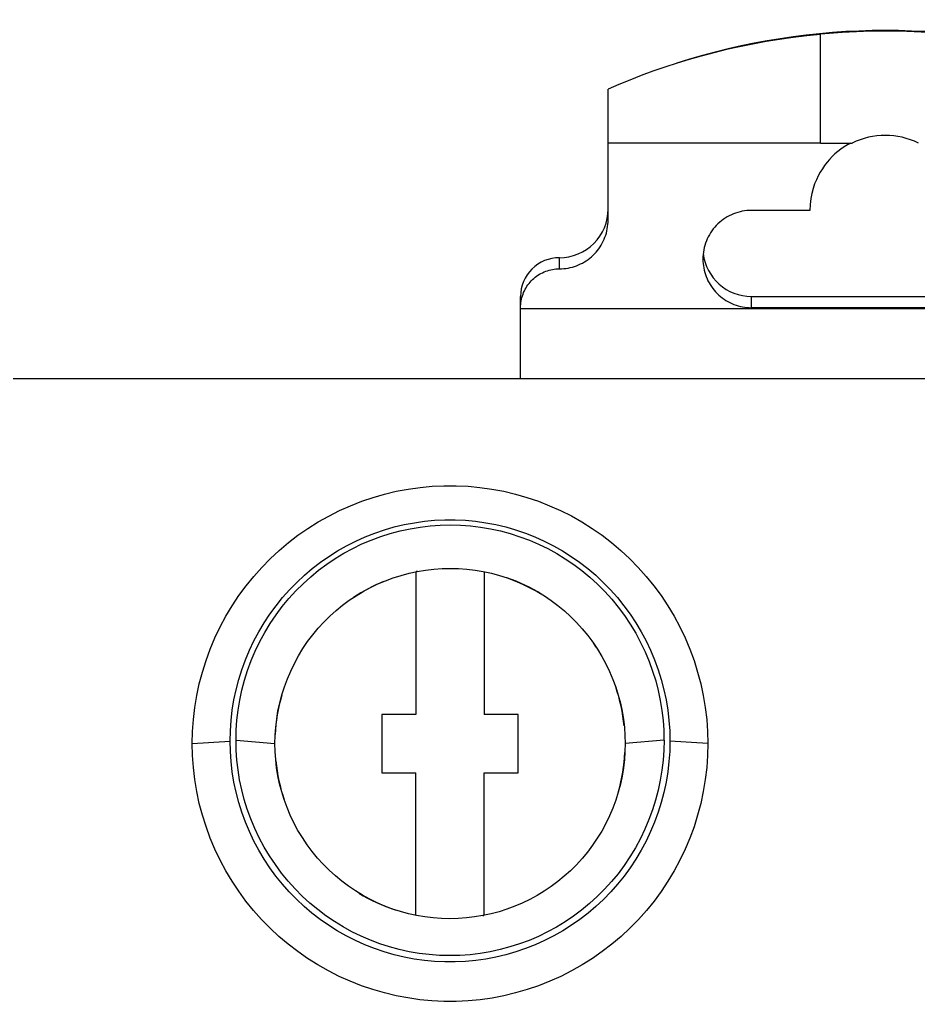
# Model space of a CAD drawing. Header units: millimetres. Extents: x 3609 to 5941, y 2453 to 3731.
# Drawn here: x 5596.36 to 5614.06, y 3422.55 to 3441.87 of the extents above; entities that cross this region are included whole.
import ezdxf

# ---------------------------------------------------------------- set-up
doc = ezdxf.new("R2010")
doc.units = ezdxf.units.MM

msp = doc.modelspace()

# ---------------------------------------------------------------- linework, layer by layer
for p, q in [((5611.594, 3441.521), (5611.327, 3441.482)), ((5611.863, 3441.554), (5611.594, 3441.521)), ((5612.132, 3441.581), (5611.863, 3441.554)), ((5612.558, 3441.62), (5612.132, 3441.586)), ((5612.132, 3441.586), (5612.132, 3441.582)), ((5612.132, 3439.442), (5612.132, 3441.582)), ((5612.984, 3441.64), (5612.558, 3441.62)), ((5613.41, 3441.646), (5612.984, 3441.64)), ((5613.837, 3441.64), (5613.41, 3441.646)), ((5614.263, 3441.62), (5613.837, 3441.64)), ((5610.54, 3441.338), (5610.284, 3441.281)), ((5610.799, 3441.391), (5610.54, 3441.338)), ((5611.062, 3441.439), (5610.799, 3441.391)), ((5611.327, 3441.482), (5611.062, 3441.439)), ((5609.787, 3441.154), (5609.547, 3441.086)), ((5610.033, 3441.219), (5609.787, 3441.154)), ((5610.284, 3441.281), (5610.033, 3441.219)), ((5609.069, 3440.936), (5608.832, 3440.854)), ((5609.311, 3441.015), (5609.069, 3440.936)), ((5609.547, 3441.086), (5609.311, 3441.015)), ((5608.602, 3440.77), (5608.379, 3440.683)), ((5608.832, 3440.854), (5608.602, 3440.77)), ((5608.161, 3440.594), (5607.951, 3440.504)), ((5608.379, 3440.683), (5608.161, 3440.594)), ((5607.951, 3439.442), (5607.951, 3440.504)), ((5607.951, 3437.925), (5607.951, 3439.442)), ((5608.141, 3439.442), (5607.951, 3439.442)), ((5608.334, 3439.442), (5608.141, 3439.442)), ((5608.532, 3439.442), (5608.334, 3439.442)), ((5608.732, 3439.442), (5608.532, 3439.442)), ((5608.936, 3439.442), (5608.732, 3439.442)), ((5609.144, 3439.442), (5608.936, 3439.442)), ((5609.354, 3439.442), (5609.144, 3439.442)), ((5609.568, 3439.442), (5609.354, 3439.442)), ((5609.785, 3439.442), (5609.568, 3439.442)), ((5610.005, 3439.442), (5609.785, 3439.442)), ((5610.228, 3439.442), (5610.005, 3439.442)), ((5610.455, 3439.442), (5610.228, 3439.442)), ((5610.684, 3439.442), (5610.455, 3439.442)), ((5610.917, 3439.442), (5610.684, 3439.442)), ((5611.153, 3439.442), (5610.917, 3439.442)), ((5611.392, 3439.442), (5611.153, 3439.442)), ((5611.635, 3439.442), (5611.392, 3439.442)), ((5611.882, 3439.442), (5611.635, 3439.442)), ((5612.132, 3439.442), (5611.882, 3439.442)), ((5612.132, 3439.442), (5612.758, 3439.442)), ((5612.665, 3439.406), (5612.6, 3439.366)), ((5612.731, 3439.442), (5612.665, 3439.406)), ((5612.42, 3439.227), (5612.365, 3439.175)), ((5612.477, 3439.276), (5612.42, 3439.227)), ((5612.537, 3439.323), (5612.477, 3439.276)), ((5612.6, 3439.366), (5612.537, 3439.323)), ((5612.216, 3439.002), (5612.172, 3438.938)), ((5612.263, 3439.063), (5612.216, 3439.002)), ((5612.313, 3439.12), (5612.263, 3439.063)), ((5612.365, 3439.175), (5612.313, 3439.12)), ((5612.129, 3438.87), (5612.09, 3438.797)), ((5612.172, 3438.938), (5612.129, 3438.87)), ((5612.019, 3438.637), (5611.989, 3438.548)), ((5612.053, 3438.72), (5612.019, 3438.637)), ((5612.09, 3438.797), (5612.053, 3438.72)), ((5611.964, 3438.452), (5611.944, 3438.348)), ((5611.989, 3438.548), (5611.964, 3438.452)), ((5611.93, 3438.236), (5611.926, 3438.117)), ((5611.944, 3438.348), (5611.93, 3438.236)), ((5610.379, 3438.031), (5610.338, 3438.011)), ((5610.42, 3438.049), (5610.379, 3438.031)), ((5610.463, 3438.065), (5610.42, 3438.049)), ((5610.507, 3438.078), (5610.463, 3438.065)), ((5610.551, 3438.09), (5610.507, 3438.078)), ((5610.595, 3438.1), (5610.551, 3438.09)), ((5610.64, 3438.108), (5610.595, 3438.1)), ((5610.685, 3438.113), (5610.64, 3438.108)), ((5610.731, 3438.116), (5610.685, 3438.113)), ((5610.776, 3438.117), (5610.731, 3438.116)), ((5611.926, 3438.117), (5610.776, 3438.117)), ((5607.943, 3437.797), (5607.947, 3437.839)), ((5607.947, 3437.839), (5607.95, 3437.882)), ((5607.95, 3437.882), (5607.951, 3437.925)), ((5610.116, 3437.852), (5610.083, 3437.82)), ((5610.149, 3437.883), (5610.116, 3437.852)), ((5610.184, 3437.912), (5610.149, 3437.883)), ((5610.221, 3437.939), (5610.184, 3437.912)), ((5610.258, 3437.965), (5610.221, 3437.939)), ((5610.297, 3437.989), (5610.258, 3437.965)), ((5610.338, 3438.011), (5610.297, 3437.989)), ((5607.904, 3437.629), (5607.917, 3437.67)), ((5607.917, 3437.67), (5607.927, 3437.712)), ((5607.927, 3437.712), (5607.936, 3437.754)), ((5607.936, 3437.754), (5607.943, 3437.797)), ((5609.971, 3437.676), (5609.947, 3437.637)), ((5609.996, 3437.714), (5609.971, 3437.676)), ((5610.024, 3437.751), (5609.996, 3437.714)), ((5610.053, 3437.786), (5610.024, 3437.751)), ((5610.083, 3437.82), (5610.053, 3437.786)), ((5607.816, 3437.434), (5607.837, 3437.471)), ((5607.837, 3437.471), (5607.856, 3437.509)), ((5607.856, 3437.509), (5607.874, 3437.549)), ((5607.874, 3437.549), (5607.89, 3437.589)), ((5607.89, 3437.589), (5607.904, 3437.629)), ((5609.871, 3437.472), (5609.858, 3437.429)), ((5609.887, 3437.515), (5609.871, 3437.472)), ((5609.905, 3437.557), (5609.887, 3437.515)), ((5609.925, 3437.597), (5609.905, 3437.557)), ((5609.947, 3437.637), (5609.925, 3437.597)), ((5607.656, 3437.233), (5607.686, 3437.263)), ((5607.686, 3437.263), (5607.715, 3437.295)), ((5607.715, 3437.295), (5607.742, 3437.328)), ((5607.742, 3437.328), (5607.768, 3437.362)), ((5607.768, 3437.362), (5607.793, 3437.397)), ((5607.793, 3437.397), (5607.816, 3437.434)), ((5609.829, 3437.295), (5609.823, 3437.249)), ((5609.836, 3437.34), (5609.829, 3437.295)), ((5609.846, 3437.384), (5609.836, 3437.34)), ((5609.858, 3437.429), (5609.846, 3437.384)), ((5606.994, 3436.967), (5606.994, 3437.187)), ((5607.37, 3437.044), (5607.409, 3437.062)), ((5607.409, 3437.062), (5607.448, 3437.081)), ((5607.448, 3437.081), (5607.485, 3437.103)), ((5607.485, 3437.103), (5607.521, 3437.126)), ((5607.521, 3437.126), (5607.557, 3437.15)), ((5607.557, 3437.15), (5607.591, 3437.176)), ((5607.591, 3437.176), (5607.624, 3437.204)), ((5607.624, 3437.204), (5607.656, 3437.233)), ((5609.82, 3437.204), (5609.819, 3437.159)), ((5609.819, 3437.159), (5609.82, 3437.114)), ((5609.823, 3437.249), (5609.82, 3437.204)), ((5609.82, 3437.114), (5609.823, 3437.07)), ((5609.823, 3437.07), (5609.828, 3437.027)), ((5606.601, 3436.859), (5606.63, 3436.876)), ((5606.63, 3436.876), (5606.661, 3436.891)), ((5606.661, 3436.891), (5606.692, 3436.905)), ((5606.692, 3436.905), (5606.724, 3436.918)), ((5606.724, 3436.918), (5606.757, 3436.93)), ((5606.757, 3436.93), (5606.79, 3436.939)), ((5606.79, 3436.939), (5606.823, 3436.948)), ((5606.823, 3436.948), (5606.857, 3436.955)), ((5606.857, 3436.955), (5606.891, 3436.96)), ((5606.891, 3436.96), (5606.925, 3436.964)), ((5606.925, 3436.964), (5606.959, 3436.966)), ((5606.959, 3436.966), (5606.994, 3436.967)), ((5606.994, 3436.967), (5607.037, 3436.968)), ((5607.037, 3436.968), (5607.079, 3436.971)), ((5607.079, 3436.971), (5607.122, 3436.976)), ((5607.122, 3436.976), (5607.165, 3436.982)), ((5607.165, 3436.982), (5607.207, 3436.991)), ((5607.207, 3436.991), (5607.248, 3437.002)), ((5607.248, 3437.002), (5607.29, 3437.014)), ((5607.29, 3437.014), (5607.33, 3437.028)), ((5607.33, 3437.028), (5607.37, 3437.044)), ((5609.828, 3437.027), (5609.835, 3436.983)), ((5609.835, 3436.983), (5609.844, 3436.939)), ((5609.844, 3436.939), (5609.855, 3436.896)), ((5609.855, 3436.896), (5609.868, 3436.854)), ((5606.374, 3436.652), (5606.395, 3436.679)), ((5606.395, 3436.679), (5606.417, 3436.705)), ((5606.417, 3436.705), (5606.44, 3436.731)), ((5606.44, 3436.731), (5606.464, 3436.755)), ((5606.464, 3436.755), (5606.489, 3436.778)), ((5606.489, 3436.778), (5606.516, 3436.8)), ((5606.516, 3436.8), (5606.543, 3436.821)), ((5606.543, 3436.821), (5606.571, 3436.84)), ((5606.571, 3436.84), (5606.601, 3436.859)), ((5609.868, 3436.854), (5609.883, 3436.813)), ((5609.883, 3436.813), (5609.9, 3436.772)), ((5609.9, 3436.772), (5609.919, 3436.732)), ((5609.919, 3436.732), (5609.94, 3436.693)), ((5609.94, 3436.693), (5609.962, 3436.655)), ((5606.276, 3436.471), (5606.289, 3436.503)), ((5606.289, 3436.503), (5606.303, 3436.534)), ((5606.303, 3436.534), (5606.319, 3436.564)), ((5606.319, 3436.564), (5606.336, 3436.594)), ((5606.336, 3436.594), (5606.354, 3436.623)), ((5606.354, 3436.623), (5606.374, 3436.652)), ((5609.962, 3436.655), (5609.986, 3436.618)), ((5609.986, 3436.618), (5610.012, 3436.582)), ((5610.012, 3436.582), (5610.04, 3436.547)), ((5610.04, 3436.547), (5610.069, 3436.514)), ((5610.069, 3436.514), (5610.099, 3436.482)), ((5610.099, 3436.482), (5610.131, 3436.451)), ((5606.227, 3436.202), (5606.227, 3436.422)), ((5606.23, 3436.271), (5606.234, 3436.305)), ((5606.234, 3436.305), (5606.24, 3436.339)), ((5606.24, 3436.339), (5606.247, 3436.372)), ((5606.247, 3436.372), (5606.255, 3436.405)), ((5606.255, 3436.405), (5606.265, 3436.438)), ((5606.265, 3436.438), (5606.276, 3436.471)), ((5610.131, 3436.451), (5610.165, 3436.422)), ((5610.165, 3436.422), (5610.199, 3436.395)), ((5610.199, 3436.395), (5610.235, 3436.369)), ((5610.235, 3436.369), (5610.272, 3436.345)), ((5610.272, 3436.345), (5610.31, 3436.323)), ((5610.31, 3436.323), (5610.35, 3436.302)), ((5610.35, 3436.302), (5610.39, 3436.283)), ((5610.776, 3436.202), (5610.776, 3436.422)), ((5610.776, 3436.422), (5616.044, 3436.422)), ((5606.227, 3436.202), (5606.228, 3436.236)), ((5606.227, 3436.186), (5606.227, 3436.202)), ((5606.227, 3436.186), (5620.593, 3436.186)), ((5606.227, 3434.806), (5606.227, 3436.186)), ((5606.228, 3436.236), (5606.23, 3436.271)), ((5610.39, 3436.283), (5610.431, 3436.266)), ((5610.431, 3436.266), (5610.472, 3436.252)), ((5610.472, 3436.252), (5610.514, 3436.238)), ((5610.514, 3436.238), (5610.557, 3436.227)), ((5610.557, 3436.227), (5610.6, 3436.218)), ((5610.6, 3436.218), (5610.644, 3436.211)), ((5610.644, 3436.211), (5610.688, 3436.206)), ((5610.688, 3436.206), (5610.732, 3436.203)), ((5610.732, 3436.203), (5610.776, 3436.202)), ((5616.044, 3436.202), (5610.776, 3436.202)), ((5562.029, 3434.806), (5630.697, 3434.806)), ((5603.781, 3432.588), (5604.014, 3432.632)), ((5604.014, 3432.632), (5604.248, 3432.665)), ((5604.248, 3432.665), (5604.484, 3432.687)), ((5604.484, 3432.687), (5604.72, 3432.698)), ((5604.72, 3432.698), (5604.957, 3432.698)), ((5604.957, 3432.698), (5605.193, 3432.687)), ((5605.193, 3432.687), (5605.429, 3432.665)), ((5605.429, 3432.665), (5605.663, 3432.632)), ((5605.663, 3432.632), (5605.896, 3432.588)), ((5603.099, 3432.392), (5603.323, 3432.468)), ((5603.323, 3432.468), (5603.551, 3432.533)), ((5603.551, 3432.533), (5603.781, 3432.588)), ((5605.896, 3432.588), (5606.126, 3432.533)), ((5606.126, 3432.533), (5606.354, 3432.468)), ((5606.354, 3432.468), (5606.579, 3432.392)), ((5602.661, 3432.208), (5602.878, 3432.305)), ((5602.878, 3432.305), (5603.099, 3432.392)), ((5606.579, 3432.392), (5606.799, 3432.305)), ((5606.799, 3432.305), (5607.016, 3432.208)), ((5602.242, 3431.985), (5602.449, 3432.101)), ((5602.449, 3432.101), (5602.661, 3432.208)), ((5607.016, 3432.208), (5607.228, 3432.102)), ((5607.228, 3432.102), (5607.435, 3431.985)), ((5601.845, 3431.722), (5602.041, 3431.858)), ((5602.041, 3431.858), (5602.242, 3431.985)), ((5603.547, 3431.83), (5603.741, 3431.886)), ((5603.741, 3431.886), (5603.938, 3431.933)), ((5603.856, 3431.81), (5604.051, 3431.852)), ((5603.938, 3431.933), (5604.136, 3431.97)), ((5604.051, 3431.852), (5604.248, 3431.885)), ((5604.136, 3431.97), (5604.336, 3431.999)), ((5604.248, 3431.885), (5604.446, 3431.909)), ((5604.336, 3431.999), (5604.536, 3432.018)), ((5604.446, 3431.909), (5604.646, 3431.922)), ((5604.536, 3432.018), (5604.738, 3432.027)), ((5604.646, 3431.922), (5604.845, 3431.927)), ((5604.738, 3432.027), (5604.939, 3432.027)), ((5604.845, 3431.927), (5605.045, 3431.922)), ((5604.939, 3432.027), (5605.141, 3432.018)), ((5605.045, 3431.922), (5605.244, 3431.907)), ((5605.141, 3432.018), (5605.342, 3431.999)), ((5605.244, 3431.907), (5605.442, 3431.883)), ((5605.342, 3431.999), (5605.541, 3431.97)), ((5605.442, 3431.883), (5605.639, 3431.85)), ((5605.541, 3431.97), (5605.74, 3431.933)), ((5605.639, 3431.85), (5605.833, 3431.807)), ((5605.74, 3431.933), (5605.936, 3431.886)), ((5605.936, 3431.886), (5606.13, 3431.83)), ((5607.435, 3431.985), (5607.637, 3431.858)), ((5607.637, 3431.858), (5607.832, 3431.723)), ((5601.656, 3431.577), (5601.845, 3431.722)), ((5602.982, 3431.608), (5603.167, 3431.691)), ((5603.167, 3431.691), (5603.356, 3431.765)), ((5603.287, 3431.629), (5603.474, 3431.698)), ((5603.356, 3431.765), (5603.547, 3431.83)), ((5603.474, 3431.698), (5603.663, 3431.759)), ((5603.663, 3431.759), (5603.856, 3431.81)), ((5605.833, 3431.807), (5606.026, 3431.755)), ((5606.026, 3431.755), (5606.215, 3431.695)), ((5606.13, 3431.83), (5606.322, 3431.765)), ((5606.215, 3431.695), (5606.401, 3431.625)), ((5606.322, 3431.765), (5606.51, 3431.691)), ((5606.51, 3431.691), (5606.695, 3431.608)), ((5607.832, 3431.723), (5608.021, 3431.578)), ((5601.474, 3431.424), (5601.656, 3431.577)), ((5602.625, 3431.416), (5602.802, 3431.516)), ((5602.749, 3431.369), (5602.924, 3431.464)), ((5602.802, 3431.516), (5602.982, 3431.608)), ((5602.924, 3431.464), (5603.104, 3431.551)), ((5603.104, 3431.551), (5603.287, 3431.629)), ((5606.401, 3431.625), (5606.584, 3431.546)), ((5606.584, 3431.546), (5606.763, 3431.459)), ((5606.695, 3431.608), (5606.876, 3431.516)), ((5606.763, 3431.459), (5606.939, 3431.363)), ((5606.876, 3431.516), (5607.052, 3431.416)), ((5608.021, 3431.578), (5608.203, 3431.424)), ((5601.299, 3431.262), (5601.474, 3431.424)), ((5602.286, 3431.191), (5602.453, 3431.307)), ((5602.412, 3431.154), (5602.578, 3431.266)), ((5602.453, 3431.307), (5602.625, 3431.416)), ((5602.578, 3431.266), (5602.749, 3431.369)), ((5606.939, 3431.363), (5607.109, 3431.259)), ((5607.052, 3431.416), (5607.224, 3431.308)), ((5607.224, 3431.308), (5607.391, 3431.191)), ((5608.203, 3431.424), (5608.378, 3431.262)), ((5600.973, 3430.913), (5601.132, 3431.091)), ((5601.132, 3431.091), (5601.299, 3431.262)), ((5602.125, 3431.067), (5602.286, 3431.191)), ((5602.251, 3431.034), (5602.412, 3431.154)), ((5604.681, 3431.067), (5604.844, 3431.071)), ((5604.844, 3431.071), (5605.008, 3431.067)), ((5607.109, 3431.259), (5607.276, 3431.146)), ((5607.276, 3431.146), (5607.437, 3431.026)), ((5607.391, 3431.191), (5607.552, 3431.067)), ((5608.378, 3431.262), (5608.545, 3431.091)), ((5608.545, 3431.091), (5608.704, 3430.913)), ((5600.823, 3430.727), (5600.973, 3430.913)), ((5601.82, 3430.795), (5601.97, 3430.935)), ((5601.946, 3430.77), (5602.095, 3430.906)), ((5601.97, 3430.935), (5602.125, 3431.067)), ((5602.095, 3430.906), (5602.251, 3431.034)), ((5603.569, 3430.829), (5603.722, 3430.885)), ((5603.722, 3430.885), (5603.877, 3430.934)), ((5603.877, 3430.934), (5604.035, 3430.976)), ((5604.035, 3430.976), (5604.194, 3431.01)), ((5604.168, 3431.005), (5604.168, 3428.198)), ((5604.194, 3431.01), (5604.355, 3431.037)), ((5604.355, 3431.037), (5604.518, 3431.056)), ((5604.518, 3431.056), (5604.681, 3431.067)), ((5605.008, 3431.067), (5605.171, 3431.055)), ((5605.171, 3431.055), (5605.333, 3431.036)), ((5605.333, 3431.036), (5605.493, 3431.008)), ((5605.493, 3431.008), (5605.653, 3430.974)), ((5605.509, 3431.005), (5605.509, 3428.198)), ((5605.653, 3430.974), (5605.81, 3430.932)), ((5605.81, 3430.932), (5605.965, 3430.882)), ((5605.965, 3430.882), (5606.117, 3430.825)), ((5607.437, 3431.026), (5607.592, 3430.897)), ((5607.552, 3431.067), (5607.708, 3430.935)), ((5607.592, 3430.897), (5607.742, 3430.76)), ((5607.708, 3430.935), (5607.857, 3430.796)), ((5608.704, 3430.913), (5608.855, 3430.728)), ((5600.681, 3430.535), (5600.823, 3430.727)), ((5601.678, 3430.649), (5601.82, 3430.795)), ((5601.802, 3430.627), (5601.946, 3430.77)), ((5603.129, 3430.617), (5603.272, 3430.695)), ((5603.272, 3430.695), (5603.419, 3430.765)), ((5603.419, 3430.765), (5603.569, 3430.829)), ((5606.117, 3430.825), (5606.267, 3430.761)), ((5606.267, 3430.761), (5606.413, 3430.69)), ((5606.413, 3430.69), (5606.557, 3430.613)), ((5607.742, 3430.76), (5607.886, 3430.616)), ((5607.857, 3430.796), (5607.999, 3430.65)), ((5608.855, 3430.728), (5608.996, 3430.535)), ((5600.548, 3430.336), (5600.681, 3430.535)), ((5601.413, 3430.337), (5601.542, 3430.496)), ((5601.542, 3430.496), (5601.678, 3430.649)), ((5601.665, 3430.476), (5601.802, 3430.627)), ((5602.853, 3430.442), (5602.989, 3430.533)), ((5602.989, 3430.533), (5603.129, 3430.617)), ((5606.557, 3430.613), (5606.697, 3430.528)), ((5606.697, 3430.528), (5606.832, 3430.436)), ((5607.886, 3430.616), (5608.023, 3430.465)), ((5607.999, 3430.65), (5608.135, 3430.497)), ((5608.135, 3430.497), (5608.264, 3430.337)), ((5608.996, 3430.535), (5609.129, 3430.336)), ((5600.425, 3430.131), (5600.548, 3430.336)), ((5601.292, 3430.172), (5601.413, 3430.337)), ((5601.412, 3430.155), (5601.535, 3430.319)), ((5601.535, 3430.319), (5601.665, 3430.476)), ((5602.594, 3430.24), (5602.722, 3430.345)), ((5602.722, 3430.345), (5602.853, 3430.442)), ((5606.832, 3430.436), (5606.964, 3430.338)), ((5606.964, 3430.338), (5607.092, 3430.233)), ((5608.023, 3430.465), (5608.152, 3430.307)), ((5608.152, 3430.307), (5608.275, 3430.142)), ((5608.264, 3430.337), (5608.385, 3430.172)), ((5609.129, 3430.336), (5609.252, 3430.131)), ((5600.312, 3429.92), (5600.425, 3430.131)), ((5601.179, 3430.001), (5601.292, 3430.172)), ((5601.297, 3429.985), (5601.412, 3430.155)), ((5602.354, 3430.014), (5602.472, 3430.13)), ((5602.472, 3430.13), (5602.594, 3430.24)), ((5607.092, 3430.233), (5607.214, 3430.122)), ((5607.214, 3430.122), (5607.332, 3430.005)), ((5608.275, 3430.142), (5608.389, 3429.971)), ((5608.385, 3430.172), (5608.498, 3430.001)), ((5609.252, 3430.131), (5609.365, 3429.92)), ((5600.209, 3429.704), (5600.312, 3429.92)), ((5601.074, 3429.825), (5601.179, 3430.001)), ((5601.19, 3429.809), (5601.297, 3429.985)), ((5602.242, 3429.891), (5602.354, 3430.014)), ((5607.332, 3430.005), (5607.444, 3429.882)), ((5608.389, 3429.971), (5608.495, 3429.795)), ((5608.498, 3430.001), (5608.603, 3429.825)), ((5609.365, 3429.92), (5609.468, 3429.705)), ((5600.977, 3429.644), (5601.074, 3429.825)), ((5601.092, 3429.629), (5601.19, 3429.809)), ((5602.035, 3429.63), (5602.135, 3429.763)), ((5602.135, 3429.763), (5602.242, 3429.891)), ((5607.444, 3429.882), (5607.55, 3429.753)), ((5607.55, 3429.753), (5607.65, 3429.619)), ((5608.495, 3429.795), (5608.592, 3429.614)), ((5608.603, 3429.825), (5608.7, 3429.644)), ((5600.116, 3429.484), (5600.209, 3429.704)), ((5600.889, 3429.459), (5600.977, 3429.644)), ((5601.003, 3429.444), (5601.092, 3429.629)), ((5601.941, 3429.492), (5602.035, 3429.63)), ((5607.65, 3429.619), (5607.744, 3429.48)), ((5608.592, 3429.614), (5608.68, 3429.429)), ((5608.7, 3429.644), (5608.788, 3429.459)), ((5609.468, 3429.705), (5609.561, 3429.484)), ((5600.034, 3429.259), (5600.116, 3429.484)), ((5600.81, 3429.27), (5600.889, 3429.459)), ((5600.923, 3429.255), (5601.003, 3429.444)), ((5601.774, 3429.202), (5601.854, 3429.349)), ((5601.854, 3429.349), (5601.941, 3429.492)), ((5607.744, 3429.48), (5607.83, 3429.337)), ((5607.83, 3429.337), (5607.91, 3429.19)), ((5608.68, 3429.429), (5608.759, 3429.241)), ((5608.788, 3429.459), (5608.867, 3429.27)), ((5609.561, 3429.484), (5609.644, 3429.26)), ((5599.962, 3429.031), (5600.034, 3429.259)), ((5600.74, 3429.077), (5600.81, 3429.27)), ((5600.853, 3429.063), (5600.923, 3429.255)), ((5601.701, 3429.051), (5601.774, 3429.202)), ((5607.91, 3429.19), (5607.982, 3429.04)), ((5608.759, 3429.241), (5608.829, 3429.05)), ((5608.867, 3429.27), (5608.938, 3429.077)), ((5609.644, 3429.26), (5609.715, 3429.031)), ((5599.901, 3428.8), (5599.962, 3429.031)), ((5600.678, 3428.881), (5600.74, 3429.077)), ((5600.792, 3428.869), (5600.853, 3429.063)), ((5601.635, 3428.898), (5601.701, 3429.051)), ((5607.982, 3429.04), (5608.047, 3428.886)), ((5608.829, 3429.05), (5608.889, 3428.858)), ((5608.938, 3429.077), (5608.999, 3428.881)), ((5609.715, 3429.031), (5609.776, 3428.8)), ((5599.851, 3428.566), (5599.901, 3428.8)), ((5600.626, 3428.682), (5600.678, 3428.881)), ((5600.74, 3428.673), (5600.792, 3428.869)), ((5601.577, 3428.742), (5601.635, 3428.898)), ((5608.047, 3428.886), (5608.104, 3428.731)), ((5608.889, 3428.858), (5608.939, 3428.665)), ((5608.999, 3428.881), (5609.051, 3428.683)), ((5609.776, 3428.8), (5609.826, 3428.566)), ((5599.812, 3428.331), (5599.851, 3428.566)), ((5600.584, 3428.482), (5600.626, 3428.682)), ((5600.698, 3428.477), (5600.74, 3428.673)), ((5601.485, 3428.425), (5601.527, 3428.584)), ((5601.527, 3428.584), (5601.577, 3428.742)), ((5608.104, 3428.731), (5608.153, 3428.575)), ((5608.153, 3428.575), (5608.194, 3428.418)), ((5608.939, 3428.665), (5608.98, 3428.47)), ((5609.051, 3428.683), (5609.094, 3428.482)), ((5609.826, 3428.566), (5609.865, 3428.331)), ((5600.55, 3428.28), (5600.584, 3428.482)), ((5600.666, 3428.279), (5600.698, 3428.477)), ((5601.451, 3428.265), (5601.485, 3428.425)), ((5608.194, 3428.418), (5608.227, 3428.26)), ((5608.98, 3428.47), (5609.012, 3428.275)), ((5609.094, 3428.482), (5609.127, 3428.28)), ((5599.785, 3428.095), (5599.812, 3428.331)), ((5600.527, 3428.077), (5600.55, 3428.28)), ((5600.643, 3428.082), (5600.666, 3428.279)), ((5601.425, 3428.104), (5601.451, 3428.265)), ((5603.498, 3428.198), (5603.498, 3427.049)), ((5604.168, 3428.198), (5603.498, 3428.198)), ((5606.179, 3428.198), (5605.509, 3428.198)), ((5606.179, 3427.049), (5606.179, 3428.198)), ((5608.227, 3428.26), (5608.253, 3428.101)), ((5609.012, 3428.275), (5609.035, 3428.079)), ((5609.127, 3428.28), (5609.151, 3428.078)), ((5609.865, 3428.331), (5609.893, 3428.095)), ((5599.768, 3427.859), (5599.785, 3428.095)), ((5600.513, 3427.875), (5600.527, 3428.077)), ((5600.629, 3427.885), (5600.643, 3428.082)), ((5601.406, 3427.944), (5601.425, 3428.104)), ((5608.253, 3428.101), (5608.272, 3427.942)), ((5609.035, 3428.079), (5609.048, 3427.884)), ((5609.151, 3428.078), (5609.165, 3427.875)), ((5609.893, 3428.095), (5609.909, 3427.859)), ((5599.763, 3427.623), (5599.768, 3427.859)), ((5600.508, 3427.673), (5600.513, 3427.875)), ((5600.625, 3427.688), (5600.629, 3427.885)), ((5601.395, 3427.783), (5601.406, 3427.944)), ((5608.272, 3427.942), (5608.283, 3427.782)), ((5609.048, 3427.884), (5609.052, 3427.688)), ((5609.165, 3427.875), (5609.169, 3427.673)), ((5609.909, 3427.859), (5609.915, 3427.623)), ((5599.763, 3427.623), (5600.508, 3427.673)), ((5599.768, 3427.387), (5599.763, 3427.623)), ((5600.513, 3427.47), (5600.508, 3427.673)), ((5600.629, 3427.493), (5600.625, 3427.688)), ((5600.625, 3427.688), (5601.391, 3427.623)), ((5601.391, 3427.623), (5601.395, 3427.783)), ((5601.395, 3427.465), (5601.391, 3427.623)), ((5608.283, 3427.782), (5608.286, 3427.623)), ((5608.286, 3427.623), (5608.283, 3427.464)), ((5609.053, 3427.688), (5608.286, 3427.623)), ((5609.053, 3427.688), (5609.048, 3427.492)), ((5609.169, 3427.673), (5609.165, 3427.47)), ((5609.915, 3427.623), (5609.169, 3427.673)), ((5609.915, 3427.623), (5609.909, 3427.387)), ((5600.527, 3427.268), (5600.513, 3427.47)), ((5600.643, 3427.298), (5600.629, 3427.493)), ((5601.406, 3427.306), (5601.395, 3427.465)), ((5608.283, 3427.464), (5608.272, 3427.304)), ((5609.048, 3427.492), (5609.035, 3427.296)), ((5609.165, 3427.47), (5609.151, 3427.267)), ((5599.785, 3427.151), (5599.768, 3427.387)), ((5600.551, 3427.065), (5600.527, 3427.268)), ((5600.665, 3427.103), (5600.643, 3427.298)), ((5601.424, 3427.148), (5601.406, 3427.306)), ((5608.272, 3427.304), (5608.253, 3427.144)), ((5609.035, 3427.296), (5609.012, 3427.099)), ((5609.151, 3427.267), (5609.127, 3427.065)), ((5609.909, 3427.387), (5609.893, 3427.151)), ((5599.813, 3426.915), (5599.785, 3427.151)), ((5600.584, 3426.864), (5600.551, 3427.065)), ((5600.696, 3426.909), (5600.665, 3427.103)), ((5601.45, 3426.99), (5601.424, 3427.148)), ((5603.498, 3427.049), (5604.168, 3427.049)), ((5604.168, 3424.241), (5604.168, 3427.049)), ((5605.509, 3424.241), (5605.509, 3427.049)), ((5605.509, 3427.049), (5606.179, 3427.049)), ((5608.253, 3427.144), (5608.227, 3426.984)), ((5609.012, 3427.099), (5608.98, 3426.902)), ((5609.127, 3427.065), (5609.094, 3426.863)), ((5609.893, 3427.151), (5609.865, 3426.914)), ((5599.851, 3426.68), (5599.813, 3426.915)), ((5600.626, 3426.664), (5600.584, 3426.864)), ((5600.737, 3426.715), (5600.696, 3426.909)), ((5601.483, 3426.832), (5601.45, 3426.99)), ((5601.524, 3426.675), (5601.483, 3426.832)), ((5608.193, 3426.825), (5608.151, 3426.666)), ((5608.227, 3426.984), (5608.193, 3426.825)), ((5608.98, 3426.902), (5608.938, 3426.706)), ((5609.094, 3426.863), (5609.051, 3426.663)), ((5609.865, 3426.914), (5609.826, 3426.679)), ((5599.901, 3426.446), (5599.851, 3426.68)), ((5600.678, 3426.466), (5600.626, 3426.664)), ((5600.787, 3426.522), (5600.737, 3426.715)), ((5601.573, 3426.519), (5601.524, 3426.675)), ((5608.151, 3426.666), (5608.101, 3426.508)), ((5608.938, 3426.706), (5608.887, 3426.511)), ((5609.051, 3426.663), (5608.999, 3426.465)), ((5609.826, 3426.679), (5609.776, 3426.446)), ((5599.962, 3426.215), (5599.901, 3426.446)), ((5600.739, 3426.27), (5600.678, 3426.466)), ((5600.847, 3426.33), (5600.787, 3426.522)), ((5601.629, 3426.364), (5601.573, 3426.519)), ((5608.101, 3426.508), (5608.044, 3426.353)), ((5608.887, 3426.511), (5608.826, 3426.317)), ((5608.999, 3426.465), (5608.938, 3426.27)), ((5609.776, 3426.446), (5609.715, 3426.215)), ((5600.81, 3426.078), (5600.739, 3426.27)), ((5600.916, 3426.14), (5600.847, 3426.33)), ((5601.694, 3426.212), (5601.629, 3426.364)), ((5608.044, 3426.353), (5607.978, 3426.199)), ((5608.826, 3426.317), (5608.756, 3426.126)), ((5608.938, 3426.27), (5608.868, 3426.078)), ((5600.034, 3425.988), (5599.962, 3426.215)), ((5600.889, 3425.89), (5600.81, 3426.078)), ((5600.995, 3425.952), (5600.916, 3426.14)), ((5601.765, 3426.061), (5601.694, 3426.212)), ((5601.845, 3425.914), (5601.765, 3426.061)), ((5607.906, 3426.049), (5607.826, 3425.902)), ((5607.978, 3426.199), (5607.906, 3426.049)), ((5608.756, 3426.126), (5608.676, 3425.937)), ((5608.868, 3426.078), (5608.789, 3425.889)), ((5609.715, 3426.215), (5609.644, 3425.987)), ((5600.116, 3425.764), (5600.034, 3425.988)), ((5600.976, 3425.705), (5600.889, 3425.89)), ((5601.082, 3425.768), (5600.995, 3425.952)), ((5601.931, 3425.771), (5601.845, 3425.914)), ((5607.826, 3425.902), (5607.739, 3425.759)), ((5608.676, 3425.937), (5608.587, 3425.752)), ((5608.789, 3425.889), (5608.701, 3425.705)), ((5609.644, 3425.987), (5609.561, 3425.763)), ((5600.208, 3425.544), (5600.116, 3425.764)), ((5601.073, 3425.525), (5600.976, 3425.705)), ((5601.179, 3425.587), (5601.082, 3425.768)), ((5602.024, 3425.632), (5601.931, 3425.771)), ((5607.739, 3425.759), (5607.645, 3425.621)), ((5608.587, 3425.752), (5608.49, 3425.572)), ((5608.701, 3425.705), (5608.604, 3425.524)), ((5609.561, 3425.763), (5609.469, 3425.543)), ((5600.311, 3425.328), (5600.208, 3425.544)), ((5601.177, 3425.35), (5601.073, 3425.525)), ((5601.285, 3425.411), (5601.179, 3425.587)), ((5602.124, 3425.498), (5602.024, 3425.632)), ((5602.23, 3425.369), (5602.124, 3425.498)), ((5607.545, 3425.488), (5607.439, 3425.359)), ((5607.645, 3425.621), (5607.545, 3425.488)), ((5608.49, 3425.572), (5608.383, 3425.396)), ((5608.604, 3425.524), (5608.5, 3425.349)), ((5609.469, 3425.543), (5609.366, 3425.328)), ((5600.424, 3425.118), (5600.311, 3425.328)), ((5601.29, 3425.18), (5601.177, 3425.35)), ((5601.399, 3425.24), (5601.285, 3425.411)), ((5602.342, 3425.246), (5602.23, 3425.369)), ((5607.439, 3425.359), (5607.327, 3425.237)), ((5608.383, 3425.396), (5608.269, 3425.226)), ((5608.5, 3425.349), (5608.387, 3425.179)), ((5609.366, 3425.328), (5609.253, 3425.118)), ((5600.547, 3424.914), (5600.424, 3425.118)), ((5601.41, 3425.015), (5601.29, 3425.18)), ((5601.521, 3425.075), (5601.399, 3425.24)), ((5602.459, 3425.129), (5602.342, 3425.246)), ((5602.581, 3425.017), (5602.459, 3425.129)), ((5607.21, 3425.12), (5607.087, 3425.01)), ((5607.327, 3425.237), (5607.21, 3425.12)), ((5608.269, 3425.226), (5608.147, 3425.062)), ((5608.387, 3425.179), (5608.267, 3425.014)), ((5609.253, 3425.118), (5609.13, 3424.913)), ((5600.679, 3424.715), (5600.547, 3424.914)), ((5601.538, 3424.856), (5601.41, 3425.015)), ((5601.65, 3424.917), (5601.521, 3425.075)), ((5601.787, 3424.765), (5601.65, 3424.917)), ((5602.708, 3424.912), (5602.581, 3425.017)), ((5602.84, 3424.814), (5602.708, 3424.912)), ((5606.96, 3424.905), (5606.828, 3424.808)), ((5607.087, 3425.01), (5606.96, 3424.905)), ((5608.017, 3424.905), (5607.88, 3424.754)), ((5608.147, 3425.062), (5608.017, 3424.905)), ((5608.267, 3425.014), (5608.139, 3424.856)), ((5609.13, 3424.913), (5608.998, 3424.714)), ((5600.82, 3424.523), (5600.679, 3424.715)), ((5601.673, 3424.704), (5601.538, 3424.856)), ((5601.815, 3424.558), (5601.673, 3424.704)), ((5601.93, 3424.621), (5601.787, 3424.765)), ((5602.976, 3424.722), (5602.84, 3424.814)), ((5603.116, 3424.637), (5602.976, 3424.722)), ((5606.693, 3424.716), (5606.553, 3424.632)), ((5606.828, 3424.808), (5606.693, 3424.716)), ((5607.88, 3424.754), (5607.736, 3424.611)), ((5608.004, 3424.703), (5607.862, 3424.557)), ((5608.139, 3424.856), (5608.004, 3424.703)), ((5608.998, 3424.714), (5608.857, 3424.522)), ((5600.97, 3424.338), (5600.82, 3424.523)), ((5601.964, 3424.419), (5601.815, 3424.558)), ((5602.08, 3424.484), (5601.93, 3424.621)), ((5603.259, 3424.559), (5603.116, 3424.637)), ((5603.406, 3424.487), (5603.259, 3424.559)), ((5606.409, 3424.554), (5606.262, 3424.483)), ((5606.553, 3424.632), (5606.409, 3424.554)), ((5607.736, 3424.611), (5607.587, 3424.475)), ((5607.862, 3424.557), (5607.713, 3424.419)), ((5608.857, 3424.522), (5608.707, 3424.337)), ((5601.128, 3424.16), (5600.97, 3424.338)), ((5602.119, 3424.287), (5601.964, 3424.419)), ((5602.235, 3424.355), (5602.08, 3424.484)), ((5602.396, 3424.234), (5602.235, 3424.355)), ((5603.556, 3424.423), (5603.406, 3424.487)), ((5603.708, 3424.366), (5603.556, 3424.423)), ((5603.864, 3424.316), (5603.708, 3424.366)), ((5604.021, 3424.274), (5603.864, 3424.316)), ((5605.804, 3424.313), (5605.646, 3424.271)), ((5605.959, 3424.363), (5605.804, 3424.313)), ((5606.112, 3424.42), (5605.959, 3424.363)), ((5606.262, 3424.483), (5606.112, 3424.42)), ((5607.431, 3424.347), (5607.27, 3424.226)), ((5607.587, 3424.475), (5607.431, 3424.347)), ((5607.713, 3424.419), (5607.558, 3424.287)), ((5608.707, 3424.337), (5608.549, 3424.159)), ((5601.295, 3423.99), (5601.128, 3424.16)), ((5602.28, 3424.163), (5602.119, 3424.287)), ((5602.446, 3424.046), (5602.28, 3424.163)), ((5602.562, 3424.121), (5602.396, 3424.234)), ((5602.733, 3424.016), (5602.562, 3424.121)), ((5604.181, 3424.239), (5604.021, 3424.274)), ((5604.342, 3424.212), (5604.181, 3424.239)), ((5604.505, 3424.192), (5604.342, 3424.212)), ((5604.669, 3424.18), (5604.505, 3424.192)), ((5604.833, 3424.176), (5604.669, 3424.18)), ((5604.997, 3424.179), (5604.833, 3424.176)), ((5605.161, 3424.191), (5604.997, 3424.179)), ((5605.324, 3424.21), (5605.161, 3424.191)), ((5605.486, 3424.237), (5605.324, 3424.21)), ((5605.646, 3424.271), (5605.486, 3424.237)), ((5607.104, 3424.114), (5606.934, 3424.01)), ((5607.27, 3424.226), (5607.104, 3424.114)), ((5607.397, 3424.163), (5607.23, 3424.046)), ((5607.558, 3424.287), (5607.397, 3424.163)), ((5608.549, 3424.159), (5608.382, 3423.989)), ((5601.469, 3423.827), (5601.295, 3423.99)), ((5602.618, 3423.938), (5602.446, 3424.046)), ((5602.795, 3423.837), (5602.618, 3423.938)), ((5602.908, 3423.92), (5602.733, 3424.016)), ((5606.934, 3424.01), (5606.758, 3423.915)), ((5607.059, 3423.937), (5606.882, 3423.837)), ((5607.23, 3424.046), (5607.059, 3423.937)), ((5608.382, 3423.989), (5608.208, 3423.827)), ((5601.651, 3423.674), (5601.469, 3423.827)), ((5602.976, 3423.746), (5602.795, 3423.837)), ((5603.087, 3423.833), (5602.908, 3423.92)), ((5603.161, 3423.662), (5602.976, 3423.746)), ((5603.271, 3423.754), (5603.087, 3423.833)), ((5603.457, 3423.683), (5603.271, 3423.754)), ((5606.395, 3423.749), (5606.208, 3423.679)), ((5606.579, 3423.828), (5606.395, 3423.749)), ((5606.701, 3423.745), (5606.516, 3423.662)), ((5606.758, 3423.915), (5606.579, 3423.828)), ((5606.882, 3423.837), (5606.701, 3423.745)), ((5608.208, 3423.827), (5608.026, 3423.673)), ((5601.839, 3423.528), (5601.651, 3423.674)), ((5603.349, 3423.588), (5603.161, 3423.662)), ((5603.541, 3423.522), (5603.349, 3423.588)), ((5603.647, 3423.622), (5603.457, 3423.683)), ((5603.84, 3423.57), (5603.647, 3423.622)), ((5604.035, 3423.527), (5603.84, 3423.57)), ((5605.825, 3423.567), (5605.629, 3423.524)), ((5606.018, 3423.619), (5605.825, 3423.567)), ((5606.208, 3423.679), (5606.018, 3423.619)), ((5606.327, 3423.588), (5606.135, 3423.522)), ((5606.516, 3423.662), (5606.327, 3423.588)), ((5608.026, 3423.673), (5607.837, 3423.528)), ((5602.035, 3423.392), (5601.839, 3423.528)), ((5602.236, 3423.266), (5602.035, 3423.392)), ((5603.736, 3423.466), (5603.541, 3423.522)), ((5603.933, 3423.419), (5603.736, 3423.466)), ((5604.132, 3423.381), (5603.933, 3423.419)), ((5604.232, 3423.493), (5604.035, 3423.527)), ((5604.333, 3423.352), (5604.132, 3423.381)), ((5604.431, 3423.469), (5604.232, 3423.493)), ((5604.535, 3423.333), (5604.333, 3423.352)), ((5604.631, 3423.454), (5604.431, 3423.469)), ((5604.832, 3423.449), (5604.631, 3423.454)), ((5605.032, 3423.454), (5604.832, 3423.449)), ((5605.233, 3423.468), (5605.032, 3423.454)), ((5605.344, 3423.352), (5605.142, 3423.333)), ((5605.432, 3423.491), (5605.233, 3423.468)), ((5605.544, 3423.381), (5605.344, 3423.352)), ((5605.629, 3423.524), (5605.432, 3423.491)), ((5605.744, 3423.419), (5605.544, 3423.381)), ((5605.941, 3423.466), (5605.744, 3423.419)), ((5606.135, 3423.522), (5605.941, 3423.466)), ((5607.642, 3423.392), (5607.441, 3423.265)), ((5607.837, 3423.528), (5607.642, 3423.392)), ((5602.443, 3423.149), (5602.236, 3423.266)), ((5602.655, 3423.041), (5602.443, 3423.149)), ((5604.737, 3423.324), (5604.535, 3423.333)), ((5604.94, 3423.324), (5604.737, 3423.324)), ((5605.142, 3423.333), (5604.94, 3423.324)), ((5607.234, 3423.148), (5607.022, 3423.041)), ((5607.441, 3423.265), (5607.234, 3423.148)), ((5602.872, 3422.944), (5602.655, 3423.041)), ((5607.022, 3423.041), (5606.805, 3422.944)), ((5603.093, 3422.857), (5602.872, 3422.944)), ((5603.318, 3422.781), (5603.093, 3422.857)), ((5603.546, 3422.715), (5603.318, 3422.781)), ((5606.359, 3422.78), (5606.13, 3422.715)), ((5606.584, 3422.857), (5606.359, 3422.78)), ((5606.805, 3422.944), (5606.584, 3422.857)), ((5603.777, 3422.66), (5603.546, 3422.715)), ((5604.011, 3422.616), (5603.777, 3422.66)), ((5604.246, 3422.582), (5604.011, 3422.616)), ((5604.482, 3422.56), (5604.246, 3422.582)), ((5605.431, 3422.582), (5605.194, 3422.56)), ((5605.666, 3422.615), (5605.431, 3422.582)), ((5605.899, 3422.66), (5605.666, 3422.615)), ((5606.13, 3422.715), (5605.899, 3422.66)), ((5604.72, 3422.549), (5604.482, 3422.56)), ((5604.957, 3422.549), (5604.72, 3422.549)), ((5605.194, 3422.56), (5604.957, 3422.549))]:
    msp.add_line(p, q)
for start, end in [(100.7439, 101.113), (58.3386, 71.0421), (112.2838, 123.4583), (134.7317, 135.3753), (33.2165, 35.6388), (164.0147, 177.0594), (5.7537, 18.8653), (344.0973, 357.1063), (185.7004, 198.7768), (238.664, 251.739), (280.8405, 281.1544)]:
    msp.add_arc((5604.839, 3427.623), 3.448, start, end)
for centre, major_axis, start_param, end_param in [((5613.41, 3428.317), (13.373, 0), 1.258926, 1.882667), ((5613.41, 3438.112), (1.484, 0), 1.116167, 2.025425), ((5606.994, 3438.142), (-0.958, 0), 1.570796, 3.141593), ((5610.776, 3437.378), (-0.958, 0), 0.11493, 1.570796), ((5606.994, 3436.422), (0.766, 0), 1.570796, 3.141593)]:
    msp.add_ellipse(centre, major_axis=major_axis, ratio=0.997564, start_param=start_param, end_param=end_param)

doc.saveas('drawing.dxf')
